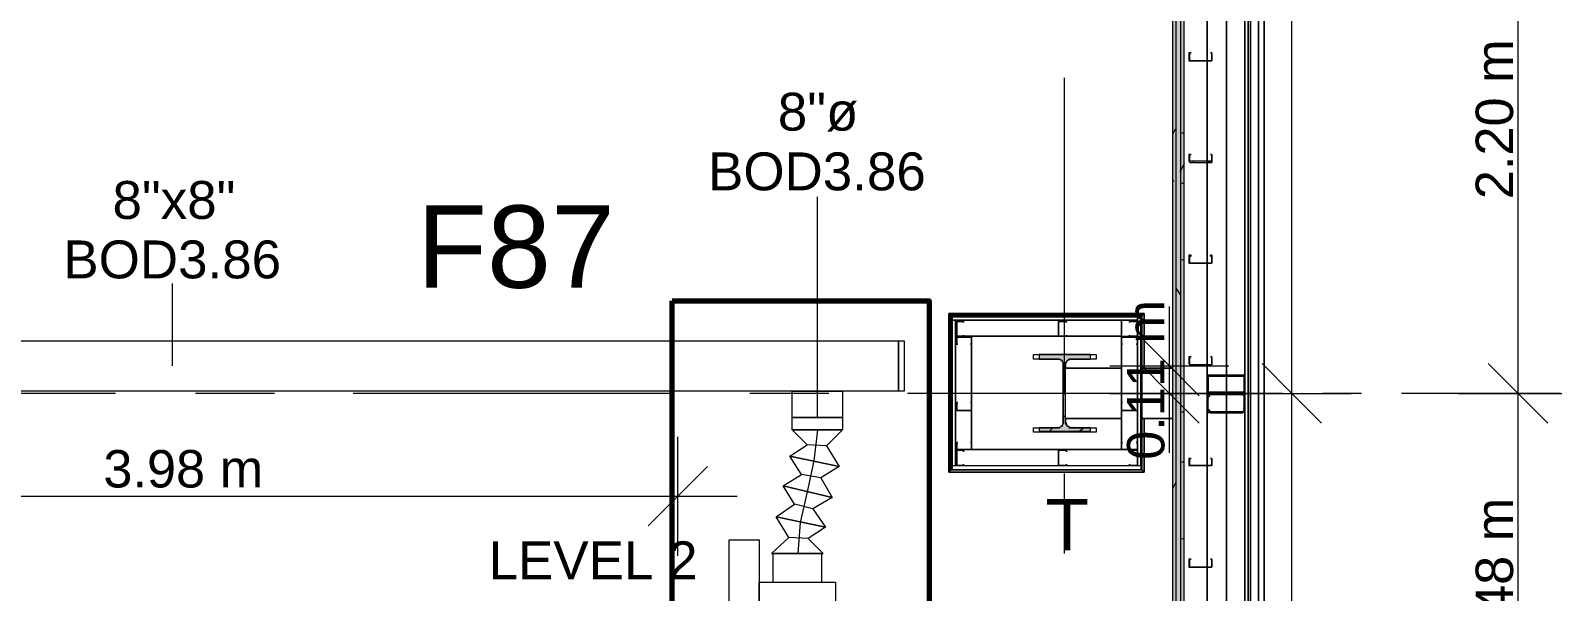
# Model space of a CAD drawing. Header units: metres. Extents: x -2 to 237, y -8 to 52.
# Drawn here: x 51.82 to 57.93, y 41.44 to 43.69 of the extents above; entities that cross this region are included whole.
import ezdxf

# ---------------------------------------------------------------- set-up
doc = ezdxf.new("R2010")
doc.units = ezdxf.units.M
doc.layers.add('HVAC - Ductos', color=5, linetype='Continuous', lineweight=0)
doc.layers.add('PDF2_Text', color=7, linetype='Continuous', lineweight=0)
doc.layers.add('PDF2_Geometry', color=7, linetype='Continuous', lineweight=0, true_color=0xaaaaaa)
doc.layers.add('PDF2_Solid Fills', color=7, linetype='Continuous', lineweight=0, true_color=0xffffff)
doc.styles.add('PDF ArialUnicodeMS-Bold-Identity-H', font='arial.ttf')
doc.styles.add('PDF Helvetica', font='')
doc.styles.get('PDF Helvetica').set_extended_font_data('Helvetica')

msp = doc.modelspace()

# ---------------------------------------------------------------- hatches: boundary and pattern name
at = {"layer": 'PDF2_Solid Fills', "lineweight": 0, "transparency": 33554559}
h = msp.add_hatch(color=256, dxfattribs=at)
h.paths.add_polyline_path([(56.4217, 35.0866), (56.4217, 47.2953), (56.408, 47.2953), (56.408, 35.0866)])
h.paths.add_polyline_path([(56.4217, 21.8644), (56.408, 21.8644), (56.408, 9.5549), (56.4217, 9.5549)])
h.paths.add_polyline_path([(56.4217, 23.3686), (56.408, 23.3686), (56.408, 21.8782), (56.4217, 21.8782)])
h.paths.add_polyline_path([(56.4217, 33.5547), (56.408, 33.5547), (56.408, 23.387), (56.4217, 23.387)])
h.paths.add_polyline_path([(56.4217, 35.0728), (56.408, 35.0728), (56.408, 33.5685), (56.4217, 33.5685)])
h = msp.add_hatch(color=256, dxfattribs=at)
h.paths.add_polyline_path([(56.4217, 35.0866), (56.4401, 35.0866), (56.4401, 47.309), (56.4217, 47.309)])
h.paths.add_polyline_path([(56.4217, 23.387), (56.4401, 23.387), (56.4401, 33.5547), (56.4217, 33.5547)])
h.paths.add_polyline_path([(56.4217, 21.8782), (56.4401, 21.8782), (56.4401, 23.3686), (56.4217, 23.3686)])
h.paths.add_polyline_path([(56.4401, 21.8644), (56.4217, 21.8644), (56.4217, 9.541), (56.4401, 9.541)])
h.paths.add_polyline_path([(56.4217, 33.5685), (56.4401, 33.5685), (56.4401, 35.0728), (56.4217, 35.0728)])
h = msp.add_hatch(color=256, dxfattribs=at)
h.paths.add_polyline_path([(56.4538, 9.5227), (56.4538, 21.8644), (56.4401, 21.8644), (56.4401, 9.5227)])
h.paths.add_polyline_path([(56.4538, 33.5547), (56.4401, 33.5547), (56.4401, 23.387), (56.4538, 23.387)])
h.paths.add_polyline_path([(56.4538, 23.3686), (56.4401, 23.3686), (56.4401, 21.8782), (56.4538, 21.8782)])
h.paths.add_polyline_path([(56.4538, 35.0866), (56.4538, 47.3273), (56.4401, 47.3273), (56.4401, 35.0866)])
h.paths.add_polyline_path([(56.4538, 35.0728), (56.4401, 35.0728), (56.4401, 33.5685), (56.4538, 33.5685)])
msp.add_hatch(color=256, dxfattribs=at).paths.add_polyline_path([(56.0777, 42.3696), (56.0777, 42.3879), (55.8714, 42.3879), (55.8714, 42.3696), (55.9631, 42.3696), (55.9677, 42.365), (55.9631, 42.1036), (55.9494, 42.099), (55.8714, 42.0944), (55.8714, 42.0807), (56.0777, 42.0807), (56.0777, 42.0944), (55.9998, 42.099), (55.986, 42.099), (55.986, 42.1082), (55.9814, 42.1128), (55.9768, 42.1128), (55.9768, 42.3558), (55.9814, 42.3604), (55.986, 42.3696)])
h = msp.add_hatch(color=256, dxfattribs=at)
h.paths.add_polyline_path([(56.5456, 42.2412), (56.5501, 42.3053), (56.5456, 42.3053)])
h.paths.add_polyline_path([(56.5501, 42.2366), (56.6969, 42.232), (56.6969, 42.3053), (56.6923, 42.3053), (56.6923, 42.2366)])
h.paths.add_polyline_path([(56.6877, 42.3008), (56.6877, 42.3053), (56.5547, 42.3053)])
h = msp.add_hatch(color=256, dxfattribs=at)
h.paths.add_polyline_path([(56.5501, 42.1678), (56.5501, 42.1586), (56.5593, 42.1632), (56.5547, 42.1678)])
h.paths.add_polyline_path([(56.6877, 42.1632), (56.6969, 42.1586), (56.6969, 42.232), (56.5501, 42.232), (56.5456, 42.2228), (56.5456, 42.1678), (56.5501, 42.1724), (56.5547, 42.2274), (56.6923, 42.2274)])
h.paths.add_polyline_path([(56.5593, 42.1586), (56.6871, 42.154), (56.6877, 42.154), (56.6877, 42.1586)])

# ---------------------------------------------------------------- linework, layer by layer
at = {"layer": 'HVAC - Ductos', "lineweight": 0}
for points in [[(56.8849, 9.775), (56.8849, 14.6134), (56.8849, 23.8227), (56.8849, 33.0274), (56.8849, 42.232), (56.8849, 47.0751)], [(54.9816, 42.1356), (54.9816, 43.0208)], [(52.395, 42.3421), (52.395, 42.6723)], [(56.3942, 41.9935), (56.3942, 42.5805)], [(56.275, 42.4613), (56.3942, 42.3421), (56.5135, 42.2228)], [(56.1557, 42.3421), (56.3942, 42.3421), (56.6327, 42.3421)], [(56.275, 42.3513), (56.3942, 42.232), (56.5135, 42.1128)], [(56.7657, 42.3513), (56.8849, 42.232), (57.0041, 42.1128)], [(56.1557, 42.232), (56.3942, 42.232), (56.6327, 42.232)], [(56.6464, 42.232), (56.8849, 42.232), (57.1234, 42.232)], [(55.0183, 42.021), (55.0688, 41.9385), (54.8715, 41.9797), (54.9404, 42.0256), (54.8807, 42.0852), (54.8807, 42.1356), (54.8853, 42.1356), (54.8945, 42.1356), (54.9083, 42.1356), (54.9312, 42.1356), (54.9541, 42.1356), (54.9816, 42.1356), (55.0092, 42.1356), (55.0321, 42.1356), (55.055, 42.1356), (55.0688, 42.1356), (55.0779, 42.1356), (55.0825, 42.1356), (55.0825, 42.0852), (55.0183, 42.021), (54.9404, 42.0256)], [(54.9816, 42.0852), (54.9679, 41.9614), (54.9404, 41.8376), (54.9129, 41.7137), (54.9037, 41.5899)], [(54.4221, 41.5807), (54.4221, 41.8192), (54.4221, 42.0577)], [(54.9954, 41.8926), (55.0412, 41.8146), (54.8441, 41.8605), (54.9174, 41.9063), (54.8715, 41.9797), (55.0688, 41.9385), (54.9954, 41.8926), (54.9174, 41.9063)], [(54.5413, 41.9385), (54.4221, 41.8192), (54.3029, 41.7)], [(54.9633, 41.7688), (55.0138, 41.6954), (54.8165, 41.7366), (54.8899, 41.7871), (54.8441, 41.8605), (55.0412, 41.8146), (54.9633, 41.7688), (54.8899, 41.7871)], [(50.2073, 41.8192), (54.6606, 41.8192)], [(54.9449, 41.6495), (55.0046, 41.5899), (54.7981, 41.5899), (54.8669, 41.6541), (54.8165, 41.7366), (55.0138, 41.6954), (54.9449, 41.6495), (54.8669, 41.6541)], [(55.0046, 41.5899), (54.9954, 41.5899), (54.9816, 41.5899), (54.9541, 41.5899), (54.9174, 41.5899), (54.8853, 41.5899), (54.8532, 41.5899), (54.8257, 41.5899), (54.8073, 41.5899), (54.7981, 41.5899)]]:
    msp.add_lwpolyline(points, dxfattribs=at)
at = {"layer": 'HVAC - Ductos', "color": 252, "lineweight": 0, "true_color": 0x939598}
for points in [[(57.793, 9.775), (57.793, 10.6326), (57.793, 12.4304), (57.793, 14.0952), (57.793, 16.0995), (57.793, 18.2412), (57.793, 20.6169), (57.793, 22.5981), (57.793, 25.1986), (57.793, 27.3954), (57.793, 29.5922), (57.793, 31.5964), (57.793, 33.0274), (57.793, 34.3482), (57.793, 38.5447), (57.793, 39.4848), (57.793, 40.7461), (57.793, 42.232), (57.793, 44.4334), (57.793, 47.0751)], [(57.6737, 42.3513), (57.793, 42.232), (57.9122, 42.1128)], [(57.5545, 42.232), (57.793, 42.232), (58.0315, 42.232)]]:
    msp.add_lwpolyline(points, dxfattribs=at)
at = {"layer": 'HVAC - Ductos', "lineweight": 0}
for points in [[(49.7808, 42.443), (55.3073, 42.443), (55.3073, 42.2412), (49.7808, 42.2412)], [(55.3073, 42.2412), (55.3073, 42.443), (55.3302, 42.443), (55.3302, 42.2412)], [(55.0825, 42.2412), (55.0825, 42.1356), (55.0779, 42.1356), (55.0688, 42.1356), (55.055, 42.1356), (55.0321, 42.1356), (55.0092, 42.1356), (54.9816, 42.1356), (54.9541, 42.1356), (54.9312, 42.1356), (54.9083, 42.1356), (54.8945, 42.1356), (54.8853, 42.1356), (54.8807, 42.1356), (54.8807, 42.2412), (54.8853, 42.2412), (54.8945, 42.2412), (54.9083, 42.2412), (54.9312, 42.2412), (54.9541, 42.2412), (54.9816, 42.2412), (55.0092, 42.2412), (55.0321, 42.2412), (55.055, 42.2412), (55.0688, 42.2412), (55.0779, 42.2412)], [(54.8807, 42.0852), (54.8853, 42.0852), (54.8945, 42.0852), (54.9083, 42.0852), (54.9312, 42.0852), (54.9541, 42.0852), (54.9816, 42.0852), (55.0092, 42.0852), (55.0321, 42.0852), (55.055, 42.0852), (55.0688, 42.0852), (55.0779, 42.0852), (55.0825, 42.0852), (55.0779, 42.0852), (55.0688, 42.0852), (55.055, 42.0852), (55.0321, 42.0852), (55.0092, 42.0852), (54.9816, 42.0852), (54.9541, 42.0852), (54.9312, 42.0852), (54.9083, 42.0852), (54.8945, 42.0852), (54.8853, 42.0852)], [(54.8807, 42.0852), (55.0825, 42.0852)], [(54.6285, 41.6449), (54.7478, 41.6449), (54.7478, 41.1726), (54.6285, 41.1726)], [(55, 41.5899), (54.9954, 41.5899), (54.977, 41.5899), (54.9495, 41.5899), (54.9174, 41.5899), (54.8853, 41.5899), (54.8532, 41.5899), (54.8257, 41.5899), (54.8073, 41.5899), (54.8027, 41.5899), (54.8027, 41.4752), (54.8073, 41.4752), (54.8165, 41.4752), (54.8303, 41.4752), (54.8532, 41.4752), (54.8761, 41.4752), (54.9037, 41.4752), (54.9266, 41.4752), (54.9495, 41.4752), (54.9724, 41.4752), (54.9862, 41.4752), (55, 41.4752), (55, 41.5899), (55.0046, 41.5899), (54.9954, 41.5899), (54.9816, 41.5899), (54.9541, 41.5899), (54.9174, 41.5899), (54.8853, 41.5899), (54.8532, 41.5899), (54.8257, 41.5899), (54.8073, 41.5899), (54.7981, 41.5899), (54.8027, 41.5899), (54.8073, 41.5899), (54.8257, 41.5899), (54.8532, 41.5899), (54.8853, 41.5899), (54.9174, 41.5899), (54.9495, 41.5899), (54.977, 41.5899), (54.9954, 41.5899)], [(55, 41.5899), (54.9862, 41.5899), (54.9724, 41.5899), (54.9495, 41.5899), (54.9266, 41.5899), (54.9037, 41.5899), (54.8761, 41.5899), (54.8532, 41.5899), (54.8303, 41.5899), (54.8165, 41.5899), (54.8073, 41.5899), (54.8027, 41.5899), (54.8073, 41.5899), (54.8165, 41.5899), (54.8303, 41.5899), (54.8532, 41.5899), (54.8761, 41.5899), (54.9037, 41.5899), (54.9266, 41.5899), (54.9495, 41.5899), (54.9724, 41.5899), (54.9862, 41.5899)], [(55.055, 41.4752), (55.055, 39.6499), (54.7478, 39.6499), (54.7478, 41.4752)]]:
    msp.add_lwpolyline(points, close=True, dxfattribs=at)
at = {"layer": 'PDF2_Geometry', "lineweight": 0}
for points in [[(56.7749, 33.0274), (56.7749, 34.5592), (56.7749, 36.0956), (56.7749, 37.6274), (56.7749, 39.1637), (56.7749, 40.7002), (56.7749, 42.232), (56.7749, 43.7684), (56.7749, 45.3002), (56.7749, 46.8366), (56.7749, 47.5429), (56.7611, 47.5429), (56.7611, 47.6438), (56.7381, 47.6438), (56.7381, 47.6392), (55.9722, 47.6392), (54.4404, 47.6392), (55.9722, 47.6392), (56.7519, 47.6392), (56.7519, 47.6117), (56.7519, 47.5796), (56.7519, 47.5704), (56.7519, 47.5612), (56.7519, 47.4832)], [(56.6969, 47.419), (56.6969, 46.8366), (56.6969, 47.5429), (56.7107, 47.5429), (56.7107, 46.8366), (56.7107, 47.5429), (56.7198, 47.5429), (56.7198, 46.8366), (56.7198, 45.3002), (56.7198, 46.8366), (56.7198, 47.5429), (56.7519, 47.5429), (56.7749, 47.5429), (56.7749, 46.8366), (56.7749, 45.3002), (56.7749, 43.7684), (56.7749, 42.232), (56.7749, 40.7002), (56.7749, 39.1637), (56.7749, 37.6274), (56.7749, 36.0956), (56.7749, 34.5592), (56.7749, 33.0274)], [(56.4401, 33.5547), (56.4538, 33.5547), (56.4538, 33.5685), (56.4538, 35.0728), (56.4538, 35.0866), (56.4538, 47.2953), (56.4538, 47.3273), (56.4538, 47.3411), (56.1282, 47.3411), (55.72, 47.3411), (55.3164, 47.3411), (54.9083, 47.3411), (54.5047, 47.3411), (54.0965, 47.3411), (53.6929, 47.3411)], [(56.4217, 35.0866), (56.4217, 47.2953), (56.4217, 47.309), (4.4593, 47.3136)], [(42.5895, 23.4741), (42.5895, 23.5613), (42.5895, 33.4447), (43.0803, 33.4447), (43.0803, 33.5685), (42.5895, 33.5685), (56.408, 33.5685), (56.408, 35.0728), (45.9696, 35.0728), (45.9696, 35.0866), (56.408, 35.0866), (56.408, 47.2953), (4.4593, 47.2998)], [(56.4401, 35.0866), (56.4401, 47.2953), (56.4401, 47.309), (56.4401, 47.3181), (56.4401, 47.3273), (56.1282, 47.3273), (55.7246, 47.3273)], [(56.5456, 43.9702), (56.5456, 43.5666), (56.5456, 43.1584), (56.5456, 42.7548), (56.5456, 42.3467), (56.5456, 41.9431), (56.5456, 41.5349), (56.5456, 41.1313), (56.5639, 41.1313), (56.5639, 41.1267), (56.5456, 41.1267), (56.5456, 40.7231), (56.5456, 40.315), (56.5456, 39.9113), (56.5456, 39.5031), (56.5456, 39.0996), (56.5456, 38.6914), (56.5456, 38.2878), (56.5639, 38.2878), (56.5639, 38.2832), (56.5456, 38.2832), (56.5456, 37.8796), (56.5456, 37.4714), (56.5456, 37.0678)], [(56.5456, 41.1313), (56.5456, 41.5349), (56.5456, 41.9431), (56.5456, 42.3467), (56.5456, 42.7548), (56.5456, 43.1584), (56.5456, 43.5666), (56.5456, 43.9702)], [(55.9722, 43.4978), (55.9722, 42.2274)], [(56.5456, 43.163), (56.5639, 43.163), (56.5639, 43.1905), (56.5593, 43.1905), (56.5639, 43.1905), (56.5639, 43.163), (56.5639, 43.1584), (56.5456, 43.1584)], [(56.2933, 42.553), (55.5091, 42.553)], [(55.5228, 42.5393), (55.5183, 42.5393), (55.5183, 42.5439), (55.5137, 42.5484), (55.5091, 42.5484), (55.5091, 42.553)], [(56.2842, 42.5439), (55.5183, 42.5439)], [(55.5183, 42.5439), (56.2842, 42.5439)], [(55.5183, 42.5439), (55.5183, 41.9247)], [(55.5183, 41.9247), (55.5183, 42.5439)], [(56.2842, 42.5439), (55.5183, 42.5439)], [(55.5183, 42.5439), (56.2842, 42.5439)], [(55.5228, 42.5393), (55.5228, 41.9247), (55.5228, 42.5393)], [(56.2842, 42.5393), (55.5228, 42.5393)], [(56.2796, 42.5393), (55.5228, 42.5393), (56.2796, 42.5393)], [(56.2842, 42.5393), (56.2796, 42.5393)], [(56.2796, 41.9247), (56.2842, 41.9247), (56.2842, 42.5393)], [(56.2796, 42.5393), (56.2796, 41.9247)], [(56.2933, 42.553), (56.2933, 42.5484), (56.2887, 42.5484), (56.2842, 42.5439), (56.2842, 42.5393)], [(56.2842, 42.3329), (56.2842, 42.5439)], [(56.2842, 42.5439), (56.2842, 42.3329)], [(56.2842, 42.5393), (56.2842, 42.3329)], [(56.2842, 42.3329), (56.2842, 42.5393)], [(55.9539, 42.3696), (55.9494, 42.3696), (55.8485, 42.3696), (55.8485, 42.3879), (56.1007, 42.3879), (56.1007, 42.3696), (55.9998, 42.3696), (55.9906, 42.3696), (55.9814, 42.3604)], [(55.9631, 42.3604), (55.9585, 42.3696)], [(55.9677, 42.1082), (55.9677, 42.1173), (55.9677, 42.3513), (55.9677, 42.3558)], [(55.9814, 42.3558), (55.9768, 42.3513), (55.9768, 42.3329), (56.2016, 42.3329), (55.9768, 42.3329)], [(56.5456, 42.3008), (56.5456, 42.2412), (56.5456, 42.2366)], [(56.6235, 42.3053), (56.5547, 42.3053), (56.5501, 42.3053)], [(56.6235, 42.3008), (56.5547, 42.3008), (56.5501, 42.3008), (56.5501, 42.2412), (56.5501, 42.2366), (56.5547, 42.2366), (56.6235, 42.2366)], [(56.6373, 42.3008), (56.6418, 42.3053)], [(56.7749, 42.1953), (56.7749, 42.2687)], [(52.1656, 42.232), (50.8953, 42.232)], [(52.8032, 42.232), (52.4867, 42.232)], [(54.39, 42.232), (53.1196, 42.232)], [(55.0275, 42.232), (54.711, 42.232)], [(56.3713, 42.232), (55.344, 42.232)], [(56.8482, 42.232), (56.3713, 42.232)], [(56.6235, 42.154), (56.5547, 42.154), (56.5501, 42.154), (56.5456, 42.1586), (56.5456, 42.1632), (56.5456, 42.2228), (56.5456, 42.2274), (56.5501, 42.232), (56.5547, 42.232), (56.5501, 42.232)], [(56.5456, 42.2091), (56.5501, 42.2136)], [(56.5593, 42.2274), (56.5684, 42.232), (56.573, 42.2366)], [(56.6832, 42.2274), (56.6877, 42.232), (56.6923, 42.232)], [(56.6969, 42.2366), (56.6969, 42.2412)], [(57.1647, 42.232), (57.0087, 42.232)], [(57.9627, 42.232), (57.3252, 42.232)], [(55.9677, 42.1356), (55.9768, 42.1448)], [(56.6144, 42.154), (56.619, 42.1586)], [(55.9906, 42.0944), (55.9998, 42.0944), (56.1007, 42.0944), (56.1007, 42.0761), (55.8485, 42.0761), (55.8485, 42.0944), (55.9494, 42.0944), (55.9539, 42.0944)], [(55.9126, 42.0806), (55.9264, 42.0944)], [(55.9585, 42.099), (55.9631, 42.1036)], [(55.9768, 42.1311), (56.2016, 42.1311), (55.9768, 42.1311), (55.9768, 42.1173), (55.9814, 42.1082)], [(55.9814, 42.1036), (55.9906, 42.099)], [(56.0319, 42.0806), (56.0502, 42.0944)], [(56.2842, 42.1311), (56.408, 42.1311), (56.2842, 42.1311)], [(56.2842, 41.9247), (56.2842, 42.1311)], [(56.2842, 42.1311), (56.2842, 41.9247)], [(56.2842, 41.9247), (56.2842, 42.1311)], [(56.2842, 42.1311), (56.2842, 41.9247)], [(55.5228, 41.9247), (56.2842, 41.9247), (55.5228, 41.9247)], [(55.9722, 41.9109), (55.9722, 41.5899)], [(56.2933, 41.9155), (56.2887, 41.9155), (56.2887, 41.9201), (56.2842, 41.9247)], [(56.2842, 41.9247), (56.2887, 41.9201), (56.2887, 41.9155), (56.2933, 41.9155)]]:
    msp.add_lwpolyline(points, dxfattribs=at)
for points in [[(56.6235, 43.7271), (56.6235, 42.3053)], [(56.6969, 43.7684), (56.6969, 42.232)], [(56.7107, 43.7684), (56.7107, 42.232)], [(56.7198, 43.7684), (56.7198, 42.232)], [(56.7519, 43.7684), (56.7519, 42.232)], [(56.4722, 43.5987), (56.4722, 43.5666), (56.4767, 43.5666), (56.5639, 43.5666), (56.5639, 43.5987), (56.5593, 43.5987), (56.5639, 43.5987), (56.5639, 43.5666), (56.4767, 43.5666), (56.4767, 43.5987), (56.4813, 43.5987)], [(56.5639, 43.5666), (56.5639, 43.5987), (56.5593, 43.5987), (56.5639, 43.5987), (56.5639, 43.5666), (56.5456, 43.5666)], [(56.4722, 43.1905), (56.4722, 43.163), (56.4767, 43.1584), (56.5639, 43.1584), (56.5639, 43.163), (56.5639, 43.1905), (56.5593, 43.1905), (56.5639, 43.1905), (56.5639, 43.163), (56.4767, 43.163), (56.4767, 43.1905), (56.4813, 43.1905)], [(56.4722, 42.787), (56.4722, 42.7548), (56.4767, 42.7548), (56.5639, 42.7548), (56.5639, 42.787), (56.5593, 42.787), (56.5593, 42.7824), (56.5639, 42.7824), (56.5639, 42.7548), (56.4767, 42.7548), (56.4767, 42.7824), (56.4813, 42.7824), (56.4813, 42.787)], [(56.5639, 42.7548), (56.5639, 42.7824), (56.5593, 42.7824), (56.5593, 42.787), (56.5639, 42.787), (56.5639, 42.7548), (56.5456, 42.7548)], [(56.2842, 42.5393), (56.2842, 42.5439), (56.2887, 42.5484), (56.2933, 42.5484), (56.2933, 42.553), (55.5091, 42.553), (55.5091, 42.5484), (55.5137, 42.5484), (55.5183, 42.5439), (55.5183, 42.5393), (55.5228, 42.5393)], [(55.5091, 41.9155), (55.5137, 41.9155), (55.5137, 41.9201), (55.5183, 41.9247), (55.5228, 41.9247), (55.5183, 41.9247), (55.5137, 41.9201), (55.5137, 41.9155), (55.5091, 41.9155), (55.5091, 42.553), (55.5091, 42.5484), (55.5137, 42.5484), (55.5183, 42.5439), (55.5183, 42.5393), (55.5228, 42.5393), (55.5228, 42.5255), (55.5228, 41.9431), (55.5366, 41.9431), (55.5366, 42.5255), (55.5228, 42.5255), (56.2658, 42.5255), (56.2658, 42.5393), (56.2658, 41.9431), (56.2796, 41.9431), (56.2796, 42.5393), (56.2658, 42.5393), (55.5228, 42.5393), (55.5183, 42.5393), (55.5183, 42.5439), (55.5137, 42.5484), (55.5091, 42.5484), (55.5091, 42.553)], [(56.2842, 41.9247), (56.2842, 42.1311), (56.2842, 41.9247), (55.5183, 41.9247), (56.2842, 41.9247), (55.5228, 41.9247), (55.5228, 42.5393), (55.5228, 41.9247), (55.5228, 42.5393), (56.2842, 42.5393), (55.5228, 42.5393), (55.5228, 41.9247), (55.5228, 42.0073), (55.5228, 42.4613), (55.5228, 42.5393), (56.2016, 42.5393), (56.2842, 42.5393), (56.2842, 42.0073), (56.2842, 41.9247), (55.5228, 41.9247), (56.2796, 41.9247), (55.5228, 41.9247), (55.5228, 41.9431), (56.2796, 41.9431), (56.2796, 41.9247), (55.5228, 41.9247), (55.5183, 41.9247), (55.5137, 41.9201), (55.5137, 41.9155), (55.5091, 41.9155), (56.2933, 41.9155), (56.2933, 42.1311), (56.2933, 41.9155), (56.2933, 42.1311), (56.2933, 41.9155), (55.5137, 41.9155), (55.5137, 42.5484), (55.5137, 41.9155), (56.2933, 41.9155), (56.2887, 41.9155), (56.2887, 41.9201)], [(56.2933, 42.3329), (56.2933, 42.5484), (55.5137, 42.5484), (56.2933, 42.5484)], [(55.5183, 42.5439), (55.5183, 41.9247)], [(55.6008, 42.4613), (56.2016, 42.4613), (56.2016, 42.5255), (55.5366, 42.5255), (55.5366, 42.4613)], [(55.5411, 42.4613), (55.5366, 42.4613), (55.5366, 42.521), (55.5411, 42.521), (55.5687, 42.521), (55.5687, 42.5164), (55.5687, 42.521), (55.5411, 42.521), (55.5411, 42.4613), (55.5687, 42.4613)], [(55.9494, 42.4613), (55.9494, 42.521), (55.9814, 42.521), (55.9814, 42.5164), (55.9814, 42.521), (55.9494, 42.521), (55.9494, 42.4613), (55.9814, 42.4613)], [(56.2016, 42.4613), (56.2016, 42.0073), (56.2658, 42.0073), (56.2658, 42.5255), (56.2016, 42.5255)], [(56.2337, 42.5164), (56.2337, 42.521)], [(56.2612, 42.521), (56.2658, 42.521), (56.2658, 42.4613), (56.2612, 42.4613), (56.2337, 42.4613), (56.2337, 42.4659), (56.2337, 42.4613), (56.2612, 42.4613), (56.2658, 42.4613), (56.2658, 42.521), (56.2612, 42.521), (56.2337, 42.521)], [(56.2933, 42.553), (56.2933, 42.3329), (56.2933, 42.553), (56.2933, 42.5484), (56.2887, 42.5484), (56.2842, 42.5439), (56.2842, 42.5393), (56.2842, 42.5439), (56.2887, 42.5484), (56.2933, 42.5484)], [(56.2842, 42.3329), (56.2842, 42.5393), (56.2842, 42.3329), (56.2842, 42.5439)], [(55.5366, 42.4567), (55.5411, 42.4613), (55.6008, 42.4613), (55.6008, 42.4567), (55.6008, 42.4292), (55.5962, 42.4292), (55.6008, 42.4292), (55.6008, 42.4567), (55.5411, 42.4567), (55.5411, 42.4292), (55.5457, 42.4292), (55.5366, 42.4292)], [(55.5366, 42.0073), (55.6008, 42.0073), (55.6008, 42.4613), (55.5366, 42.4613)], [(55.5687, 42.4659), (55.5687, 42.4613)], [(55.6008, 42.0073), (56.2016, 42.0073), (56.2016, 42.4613), (55.6008, 42.4613)], [(55.9814, 42.4659), (55.9814, 42.4613)], [(56.2016, 42.4567), (56.2016, 42.4613), (56.2062, 42.4613), (56.2612, 42.4613), (56.2658, 42.4613), (56.2658, 42.4567), (56.2658, 42.4292), (56.2612, 42.4292), (56.2658, 42.4292), (56.2658, 42.4567), (56.2612, 42.4567), (56.2062, 42.4567), (56.2016, 42.4567), (56.2016, 42.4292)], [(56.0777, 42.3879), (55.8714, 42.3879), (55.8714, 42.3696), (55.9494, 42.3696), (55.9631, 42.365), (55.9677, 42.3513), (55.9677, 42.1128), (55.9631, 42.099), (55.9494, 42.0944), (55.8714, 42.0944), (55.8714, 42.0806), (56.0777, 42.0806), (56.0777, 42.0944), (55.9998, 42.0944), (55.986, 42.099), (55.9768, 42.1128), (55.9768, 42.3513), (55.986, 42.365), (55.9998, 42.3696), (56.0777, 42.3696)], [(56.2062, 42.4292), (56.2016, 42.4292)], [(56.2842, 42.3329), (56.408, 42.3329)], [(56.4722, 42.3787), (56.4722, 42.3513), (56.4767, 42.3467), (56.5639, 42.3467), (56.5639, 42.3513), (56.5639, 42.3787), (56.5593, 42.3787), (56.5639, 42.3787), (56.5639, 42.3513), (56.5639, 42.3467), (56.4767, 42.3467), (56.4767, 42.3513), (56.4767, 42.3787), (56.4813, 42.3787)], [(56.5639, 42.3467), (56.5639, 42.3513), (56.5639, 42.3787), (56.5593, 42.3787), (56.5639, 42.3787), (56.5639, 42.3513), (56.5639, 42.3467), (56.5456, 42.3467)], [(56.6969, 42.2412), (56.6969, 42.3008), (56.6969, 42.3053), (56.6877, 42.3053), (56.5547, 42.3053), (56.5501, 42.3053), (56.5456, 42.3008), (56.5456, 42.2412), (56.5501, 42.232), (56.5547, 42.232), (56.6877, 42.232), (56.6969, 42.232)], [(56.6877, 42.3008), (56.6923, 42.3008), (56.6923, 42.2412), (56.6923, 42.2366), (56.6877, 42.2366), (56.5547, 42.2366), (56.5501, 42.2366), (56.5501, 42.2412), (56.5501, 42.3008), (56.5547, 42.3008)], [(56.6235, 42.3008), (56.6235, 42.2366)], [(56.5456, 42.2182), (56.5456, 42.1678), (56.5501, 42.1586), (56.5593, 42.154), (56.6877, 42.154), (56.6969, 42.1586), (56.6969, 42.1678), (56.6969, 42.2182), (56.6969, 42.2274), (56.6877, 42.232), (56.5593, 42.232), (56.5501, 42.2274)], [(56.5593, 42.1586), (56.5547, 42.1632), (56.5501, 42.1678), (56.5501, 42.2182), (56.5547, 42.2228), (56.5593, 42.2274), (56.6877, 42.2274), (56.6923, 42.2228), (56.6923, 42.2182), (56.6923, 42.1678), (56.6923, 42.1632), (56.6877, 42.1586)], [(56.6235, 42.1586), (56.6235, 42.2274)], [(56.6969, 42.232), (56.6969, 40.7002)], [(56.7107, 42.232), (56.7107, 40.7002)], [(56.7198, 42.232), (56.7198, 40.7002)], [(56.7519, 42.232), (56.7519, 40.7002)], [(55.6008, 42.1678), (55.6008, 42.1632), (55.5411, 42.1632), (55.5366, 42.1632), (55.5366, 42.1678), (55.5366, 42.1953), (55.5457, 42.1953), (55.5411, 42.1953), (55.5411, 42.1678), (55.5411, 42.1632), (55.6008, 42.1632), (55.6008, 42.1678), (55.6008, 42.1953)], [(55.5962, 42.1953), (55.6008, 42.1953)], [(56.2658, 42.1678), (56.2658, 42.1632), (56.2612, 42.1632), (56.2062, 42.1632), (56.2016, 42.1632), (56.2016, 42.1678), (56.2016, 42.1953), (56.2062, 42.1953), (56.2016, 42.1953), (56.2016, 42.1678), (56.2016, 42.1632), (56.2062, 42.1632), (56.2612, 42.1632), (56.2658, 42.1632), (56.2658, 42.1678), (56.2658, 42.1953)], [(56.2612, 42.1953), (56.2658, 42.1953)], [(56.6235, 40.7369), (56.6235, 42.154)], [(56.2842, 41.9247), (56.2842, 42.1311)], [(55.6008, 42.0073), (55.5411, 42.0073), (55.5366, 42.0073), (55.5366, 42.0348), (55.5457, 42.0348), (55.5411, 42.0348), (55.5411, 42.0073), (55.6008, 42.0073), (55.6008, 42.0348)], [(55.5962, 42.0348), (55.6008, 42.0348)], [(56.2658, 42.0073), (56.2612, 42.0073), (56.2062, 42.0073), (56.2016, 42.0073), (56.2016, 42.0348), (56.2062, 42.0348), (56.2016, 42.0348), (56.2016, 42.0073), (56.2062, 42.0073), (56.2612, 42.0073), (56.2658, 42.0073), (56.2658, 42.0348)], [(56.2612, 42.0348), (56.2658, 42.0348)], [(55.5411, 41.9431), (55.5366, 41.9431), (55.5366, 42.0027), (55.5411, 42.0027), (55.5411, 42.0073), (55.5687, 42.0073), (55.5687, 41.9981), (55.5687, 42.0027), (55.5411, 42.0027), (55.5411, 41.9431), (55.5687, 41.9431)], [(56.2016, 42.0073), (55.6008, 42.0073), (55.5366, 42.0073), (55.5366, 41.9431), (56.2658, 41.9431), (56.2658, 42.0073)], [(55.9494, 41.9431), (55.9494, 42.0027), (55.9494, 42.0073), (55.9814, 42.0073), (55.9814, 41.9981), (55.9814, 42.0027), (55.9494, 42.0027), (55.9494, 41.9431), (55.9814, 41.9431)], [(56.2612, 42.0073), (56.2658, 42.0027), (56.2658, 41.9431), (56.2612, 41.9431), (56.2337, 41.9431), (56.2337, 41.9477), (56.2337, 41.9431), (56.2612, 41.9431), (56.2658, 41.9431), (56.2658, 42.0027), (56.2612, 42.0027), (56.2337, 42.0027), (56.2337, 41.9981), (56.2337, 42.0073)], [(56.4722, 41.9706), (56.4722, 41.9431), (56.4767, 41.9431), (56.5639, 41.9431), (56.5639, 41.9706), (56.5593, 41.9706), (56.5639, 41.9706), (56.5639, 41.9431), (56.4767, 41.9431), (56.4767, 41.9706), (56.4813, 41.9706)], [(56.5639, 41.9431), (56.5639, 41.9706), (56.5593, 41.9706), (56.5639, 41.9706), (56.5639, 41.9431), (56.5456, 41.9431)], [(55.5183, 41.9247), (56.2842, 41.9247), (55.5228, 41.9247), (55.5183, 41.9247), (55.5137, 41.9201), (55.5137, 41.9155), (55.5091, 41.9155), (56.2933, 41.9155), (56.2887, 41.9155), (56.2887, 41.9201), (56.2842, 41.9247)], [(55.5687, 41.9477), (55.5687, 41.9431)], [(55.9814, 41.9477), (55.9814, 41.9431)], [(56.4722, 41.567), (56.4722, 41.5349), (56.4767, 41.5349), (56.5639, 41.5349), (56.5639, 41.567), (56.5593, 41.567), (56.5639, 41.567), (56.5639, 41.5349), (56.4767, 41.5349), (56.4767, 41.567), (56.4813, 41.567)], [(56.5639, 41.5349), (56.5639, 41.567), (56.5593, 41.567), (56.5639, 41.567), (56.5639, 41.5349), (56.5456, 41.5349)]]:
    msp.add_lwpolyline(points, close=True, dxfattribs=at)
at = {"layer": 'PDF2_Geometry', "color": 254, "lineweight": 0, "true_color": 0xeaeaea}
for points in [[(56.4171, 43.2914), (56.408, 43.2731)], [(56.4447, 43.2777), (56.4538, 43.2777)], [(56.4538, 43.1538), (56.4401, 43.1263), (56.4355, 43.1217)], [(56.4125, 43.0804), (56.408, 43.0896)], [(56.4447, 43.0758), (56.4538, 43.0758)], [(56.4447, 42.7686), (56.4538, 42.7686)], [(56.4401, 42.6264), (56.4217, 42.6539)], [(56.4447, 42.1586), (56.4538, 42.1586)], [(56.4447, 41.9568), (56.4538, 41.9568)], [(56.4217, 41.8788), (56.408, 41.8514)], [(56.4447, 41.6495), (56.4538, 41.6495)]]:
    msp.add_lwpolyline(points, dxfattribs=at)
at = {"layer": 'PDF2_Geometry', "color": 254, "lineweight": 0, "true_color": 0xd2d2d2}
msp.add_lwpolyline([(56.4905, 43.1584), (56.4905, 43.163)], dxfattribs=at)
at = {"layer": 'PDF2_Geometry', "color": 232, "lineweight": 70, "true_color": 0xe91e64}
msp.add_lwpolyline([(54.3991, 42.6034), (55.4304, 42.6034), (55.4304, 41.0385), (54.3991, 41.0385)], close=True, dxfattribs=at)

# ---------------------------------------------------------------- texts
at = {"layer": 'PDF2_Text', "color": 252, "lineweight": 0, "true_color": 0x939598, "char_height": 0.15017, "attachment_point": 4, "rotation": 90, "style": 'PDF Helvetica'}
for s, insert in [('2.20 m', (57.699, 43.0111)), ('1.48 m', (57.699, 41.172))]:
    msp.add_mtext(s, dxfattribs=dict(at, insert=insert))
at = {"layer": 'PDF2_Text', "lineweight": 0, "attachment_point": 4, "style": 'PDF Helvetica'}
for s, insert, char_height in [('8"ø', (54.823, 43.3601), 0.15205), ('BOD3.86', (54.5432, 43.1216), 0.15205), ('8"x8"', (52.1537, 43.0069), 0.15205), ('BOD3.86', (51.9565, 42.7684), 0.15205), ('3.98 m', (52.117, 41.9284), 0.15017), ('T', (55.8962, 41.7053), 0.2049), ('LEVEL 2', (53.6626, 41.5622), 0.15205)]:
    msp.add_mtext(s, dxfattribs=dict(at, insert=insert, char_height=char_height))
at = {"layer": 'PDF2_Text', "color": 232, "lineweight": 70, "true_color": 0xe91e64, "insert": (53.3745, 42.8185), "char_height": 0.33022, "attachment_point": 4, "style": 'PDF ArialUnicodeMS-Bold-Identity-H'}
msp.add_mtext('F87', dxfattribs=at)
at = {"layer": 'PDF2_Text', "lineweight": 0, "insert": (56.3001, 41.9654), "char_height": 0.15017, "attachment_point": 4, "rotation": 90, "style": 'PDF Helvetica'}
msp.add_mtext('0.11 m', dxfattribs=at)

doc.saveas('drawing.dxf')
